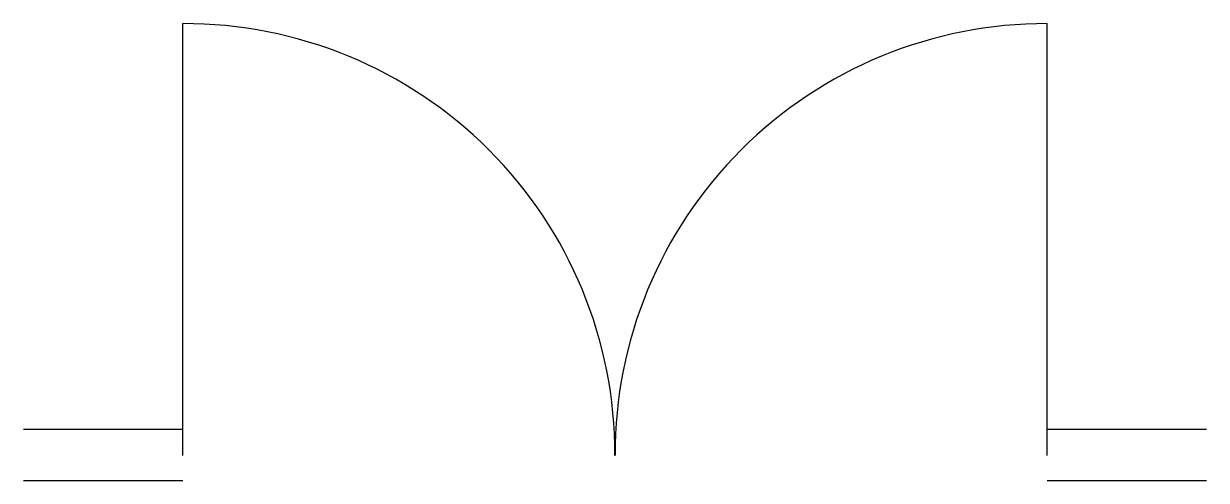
# Model space of a CAD drawing. Header units: metres. Extents: x 80 to 1120, y 300 to 702.
import ezdxf

# ---------------------------------------------------------------- set-up
doc = ezdxf.new("R2010")
doc.units = ezdxf.units.M

msp = doc.modelspace()

# ---------------------------------------------------------------- linework, layer by layer
for p, q in [((220, 322), (220, 702)), ((980, 322), (980, 702)), ((80, 345), (220, 345)), ((980, 345), (1120, 345)), ((80, 300), (220, 300)), ((980, 300), (1120, 300))]:
    msp.add_line(p, q)
for centre, start, end in [((221, 323), -0.1541, 90.1541), ((979, 323), 89.8459, -179.8459)]:
    msp.add_arc(centre, 379, start, end)

doc.saveas('drawing.dxf')
